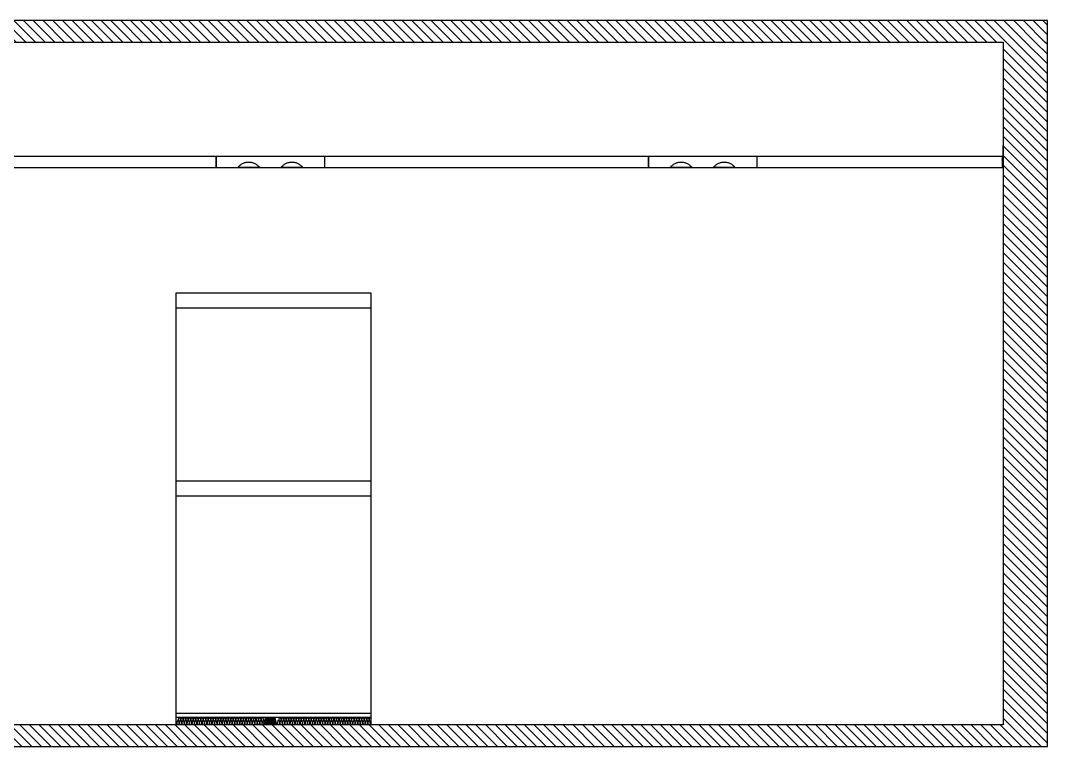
# Model space of a CAD drawing. Header units: millimetres. Extents: x 10 to 76.1, y 10 to 63.5.
# Drawn here: x 14.93 to 19.68, y 23.766 to 27.126 of the extents above; entities that cross this region are included whole.
import ezdxf

# ---------------------------------------------------------------- set-up
doc = ezdxf.new("R2010")
doc.units = ezdxf.units.MM
doc.linetypes.add('LÍNEAS_OCULTAS', pattern=[9.525, 6.35, -3.175])
doc.layers.add('lana de vidrio', color=2, linetype='Continuous')
doc.layers.add('Puertas2d', color=3, linetype='Continuous')
pattern_1 = [(45, (-5, 13.76641), (-0.02245064, 0.02245064), [])]

# ---------------------------------------------------------------- blocks, each defined once
blk = doc.blocks.new('*X1')
at = {"color": 0}
for p, q in [((628.8661, 452.4359), (628.8968, 452.4666)), ((628.8665, 452.4328), (628.9003, 452.4666)), ((628.8674, 452.4408), (628.8932, 452.4666)), ((628.8688, 452.4457), (628.8897, 452.4666)), ((628.87, 452.4328), (628.9038, 452.4666)), ((628.8702, 452.4506), (628.8862, 452.4666)), ((628.8715, 452.4555), (628.8826, 452.4666)), ((628.8729, 452.4604), (628.8791, 452.4666)), ((628.8736, 452.4328), (628.9074, 452.4666)), ((628.8743, 452.4653), (628.8756, 452.4666)), ((628.8771, 452.4328), (628.9109, 452.4666)), ((628.8806, 452.4328), (628.9145, 452.4666)), ((628.8842, 452.4328), (628.9175, 452.4661)), ((628.8877, 452.4328), (628.9183, 452.4633)), ((628.8912, 452.4328), (628.9191, 452.4606)), ((628.8948, 452.4328), (628.9198, 452.4578)), ((628.8983, 452.4328), (628.9206, 452.4551)), ((628.9019, 452.4328), (628.9214, 452.4523)), ((628.9054, 452.4328), (628.9222, 452.4495)), ((628.9089, 452.4328), (628.9229, 452.4468)), ((628.9125, 452.4328), (628.9237, 452.444)), ((628.916, 452.4328), (628.9245, 452.4412)), ((628.9195, 452.4328), (628.9253, 452.4385)), ((628.9231, 452.4328), (628.926, 452.4357)), ((628.9266, 452.4328), (628.9268, 452.4329))]:
    blk.add_line(p, q, dxfattribs=at)

msp = doc.modelspace()

# ---------------------------------------------------------------- hatches: boundary and pattern name
at = {"linetype": 'Continuous', "extrusion": (0, 0, -1)}
h = msp.add_hatch(dxfattribs=at)
h.set_pattern_fill('ANSI31', color=8, scale=0.01, style=0)
h.set_pattern_definition(pattern_1)
h.paths.add_polyline_path([(-10, 27.0264), (-10, 27.1264), (-19.68, 27.1264), (-19.68, 27.0264)])
h = msp.add_hatch(dxfattribs=at)
h.set_pattern_fill('ANSI31', color=8, scale=0.01, style=0)
h.set_pattern_definition(pattern_1)
h.paths.add_polyline_path([(-10, 23.8664), (-10, 27.0264), (-10.205, 27.0264), (-10.205, 23.8664)])
h.paths.add_polyline_path([(-19.68, 27.0264), (-19.68, 23.8664), (-19.475, 23.8664), (-19.475, 27.0264)])
h = msp.add_hatch()
h.set_pattern_fill('ANSI31', color=256, scale=0.001, angle=90)
h.set_pattern_definition([(135, (8.9707404, 2.580001), (-0.00224506403, -0.00224506403), [])])
h.paths.add_polyline_path([(19.47, 26.4464), (19.475, 26.4464), (19.475, 26.4964), (19.47, 26.4964)])
h = msp.add_hatch(dxfattribs=at)
h.set_pattern_fill('ANSI31', color=8, scale=0.01, style=0)
h.set_pattern_definition(pattern_1)
h.paths.add_polyline_path([(-10, 23.7664), (-10, 23.8664), (-19.68, 23.8664), (-19.68, 23.7664)])

# ---------------------------------------------------------------- linework, layer by layer
at = {"linetype": 'Continuous', "extrusion": (0, 1, 0)}
for p, q in [((19.68, 27.1264), (10, 27.1264)), ((19.68, 27.0264), (19.68, 27.1264)), ((10.205, 27.0264), (19.475, 27.0264)), ((19.475, 27.0264), (19.475, 23.8664)), ((19.68, 23.8664), (19.68, 27.0264)), ((19.475, 26.4464), (19.475, 26.5464)), ((19.475, 26.4964), (12.94, 26.4964)), ((12.94, 26.4464), (19.475, 26.4464)), ((15.835, 26.4464), (15.935, 26.4464)), ((16.035, 26.4464), (15.935, 26.4464)), ((16.035, 26.4464), (16.135, 26.4464)), ((16.235, 26.4464), (16.135, 26.4464)), ((16.235, 26.4464), (16.335, 26.4464)), ((17.835, 26.4464), (17.935, 26.4464)), ((18.035, 26.4464), (17.935, 26.4464)), ((18.035, 26.4464), (18.135, 26.4464)), ((18.235, 26.4464), (18.135, 26.4464)), ((18.235, 26.4464), (18.335, 26.4464)), ((15.65, 25.7964), (16.55, 25.7964)), ((15.65, 24.9964), (16.55, 24.9964)), ((15.65, 24.9264), (16.55, 24.9264)), ((16.55, 23.9193), (15.65, 23.9193)), ((15.65, 23.9013), (16.55, 23.9013)), ((19.475, 23.8664), (10.205, 23.8664)), ((19.68, 23.7664), (19.68, 23.8664)), ((10, 23.7664), (19.68, 23.7664))]:
    msp.add_line(p, q, dxfattribs=at)
at = {"linetype": 'Continuous', "extrusion": (2.033e-32, -3.49818e-31, -1)}
msp.add_line((19.68, 27.0264), (19.68, 27.1264), dxfattribs=at)
at = {"color": 3, "linetype": 'LÍNEAS_OCULTAS', "extrusion": (0, 1, 0)}
for p, q in [((15.835, 26.4464), (15.835, 26.4964)), ((16.335, 26.4964), (16.335, 26.4464)), ((17.835, 26.4464), (17.835, 26.4964)), ((18.335, 26.4964), (18.335, 26.4464))]:
    msp.add_line(p, q, dxfattribs=at)
at = {"color": 3, "linetype": 'LÍNEAS_OCULTAS', "extrusion": (-3.26019e-30, -2.30864e-30, -1)}
for p, q in [((15.835, 26.4964), (15.835, 26.4464)), ((17.835, 26.4964), (17.835, 26.4464))]:
    msp.add_line(p, q, dxfattribs=at)
for p, q in [((19.475, 26.4464), (19.475, 26.4964)), ((15.65, 23.9212), (16.55, 23.9212))]:
    msp.add_line(p, q)
at = {"linetype": 'Continuous', "extrusion": (-1.8767e-31, -3.99792e-32, -1)}
msp.add_line((19.68, 23.7664), (19.68, 23.8664), dxfattribs=at)
msp.add_lwpolyline([(19.47, 26.4464), (19.475, 26.4464), (19.475, 26.4964), (19.47, 26.4964)], close=True)
at = {"color": 3, "linetype": 'LÍNEAS_OCULTAS', "extrusion": (0, 0, -1)}
for centre in [(-15.985, 26.4089), (-16.185, 26.4089), (-17.985, 26.4089), (-18.185, 26.4089)]:
    msp.add_arc(centre, 0.0625, 36.8692, 143.1308, dxfattribs=at)
at = {"layer": 'lana de vidrio'}
for p, q in [((16.0542, 23.8663), (16.0639, 23.9013)), ((16.0639, 23.9013), (16.106, 23.9013)), ((16.1158, 23.8663), (16.106, 23.9013))]:
    msp.add_line(p, q, dxfattribs=at)
at = {"layer": 'lana de vidrio', "color": 2}
for p, q in [((15.6531, 23.8763), (15.6582, 23.8896)), ((15.6589, 23.8896), (15.664, 23.8763)), ((15.6647, 23.8763), (15.6698, 23.8896)), ((15.6705, 23.8896), (15.6756, 23.8763)), ((15.6763, 23.8763), (15.6814, 23.8896)), ((15.6821, 23.8896), (15.6872, 23.8763)), ((15.688, 23.8763), (15.693, 23.8896)), ((15.6938, 23.8896), (15.6988, 23.8763)), ((15.6996, 23.8763), (15.7046, 23.8896)), ((15.7054, 23.8896), (15.7104, 23.8763)), ((15.7112, 23.8763), (15.7162, 23.8896)), ((15.717, 23.8896), (15.722, 23.8763)), ((15.7228, 23.8763), (15.7278, 23.8896)), ((15.7286, 23.8896), (15.7337, 23.8763)), ((15.7344, 23.8763), (15.7395, 23.8896)), ((15.7402, 23.8896), (15.7453, 23.8763)), ((15.746, 23.8763), (15.7511, 23.8896)), ((15.7518, 23.8896), (15.7569, 23.8763)), ((15.7576, 23.8763), (15.7627, 23.8896)), ((15.7634, 23.8896), (15.7685, 23.8763)), ((15.7693, 23.8763), (15.7743, 23.8896)), ((15.7751, 23.8896), (15.7801, 23.8763)), ((15.7809, 23.8763), (15.7859, 23.8896)), ((15.7867, 23.8896), (15.7917, 23.8763)), ((15.7925, 23.8763), (15.7975, 23.8896)), ((15.7983, 23.8896), (15.8033, 23.8763)), ((15.8041, 23.8763), (15.8091, 23.8896)), ((15.8099, 23.8896), (15.815, 23.8763)), ((15.8157, 23.8763), (15.8208, 23.8896)), ((15.8215, 23.8896), (15.8266, 23.8763)), ((15.8273, 23.8763), (15.8324, 23.8896)), ((15.8331, 23.8896), (15.8382, 23.8763)), ((15.8389, 23.8763), (15.844, 23.8896)), ((15.8447, 23.8896), (15.8498, 23.8763)), ((15.8505, 23.8763), (15.8556, 23.8896)), ((15.8564, 23.8896), (15.8614, 23.8763)), ((15.8564, 23.8896), (15.8614, 23.8763)), ((15.8622, 23.8763), (15.8672, 23.8896)), ((15.868, 23.8896), (15.873, 23.8763)), ((15.8738, 23.8763), (15.8788, 23.8896)), ((15.8796, 23.8896), (15.8846, 23.8763)), ((15.8854, 23.8763), (15.8904, 23.8896)), ((15.8912, 23.8896), (15.8962, 23.8763)), ((15.897, 23.8763), (15.9021, 23.8896)), ((15.9028, 23.8896), (15.9079, 23.8763)), ((15.9086, 23.8763), (15.9137, 23.8896)), ((15.9144, 23.8896), (15.9195, 23.8763)), ((15.9202, 23.8763), (15.9253, 23.8896)), ((15.926, 23.8896), (15.9311, 23.8763)), ((15.9318, 23.8763), (15.9369, 23.8896)), ((15.9377, 23.8896), (15.9427, 23.8763)), ((15.9435, 23.8763), (15.9485, 23.8896)), ((15.9435, 23.8763), (15.9485, 23.8896)), ((15.9493, 23.8896), (15.9543, 23.8763)), ((15.9551, 23.8763), (15.9601, 23.8896)), ((15.9609, 23.8896), (15.9659, 23.8763)), ((15.9671, 23.8763), (15.9721, 23.8896)), ((15.9729, 23.8896), (15.9779, 23.8763)), ((15.9787, 23.8763), (15.9837, 23.8896)), ((15.9845, 23.8896), (15.9895, 23.8763)), ((15.9903, 23.8763), (15.9953, 23.8896)), ((15.9961, 23.8896), (16.0012, 23.8763)), ((16.0019, 23.8763), (16.007, 23.8896)), ((16.0077, 23.8896), (16.0128, 23.8763)), ((16.0135, 23.8763), (16.0186, 23.8896)), ((16.0193, 23.8896), (16.0244, 23.8763)), ((16.0251, 23.8763), (16.0302, 23.8896)), ((16.0309, 23.8896), (16.036, 23.8763)), ((16.0367, 23.8763), (16.0418, 23.8896)), ((16.0426, 23.8896), (16.0476, 23.8763)), ((16.0484, 23.8763), (16.0534, 23.8896)), ((16.118, 23.8763), (16.1231, 23.8896)), ((16.1239, 23.8896), (16.1289, 23.8763)), ((16.1297, 23.8763), (16.1347, 23.8896)), ((16.1355, 23.8896), (16.1405, 23.8763)), ((16.1413, 23.8763), (16.1463, 23.8896)), ((16.1471, 23.8896), (16.1521, 23.8763)), ((16.1529, 23.8763), (16.1579, 23.8896)), ((16.1587, 23.8896), (16.1637, 23.8763)), ((16.1645, 23.8763), (16.1696, 23.8896)), ((16.1703, 23.8896), (16.1754, 23.8763)), ((16.1761, 23.8763), (16.1812, 23.8896)), ((16.1819, 23.8896), (16.187, 23.8763)), ((16.1877, 23.8763), (16.1928, 23.8896)), ((16.1935, 23.8896), (16.1986, 23.8763)), ((16.1993, 23.8763), (16.2044, 23.8896)), ((16.2052, 23.8896), (16.2102, 23.8763)), ((16.211, 23.8763), (16.216, 23.8896)), ((16.2168, 23.8896), (16.2218, 23.8763)), ((16.2226, 23.8763), (16.2276, 23.8896)), ((16.2284, 23.8896), (16.2334, 23.8763)), ((16.2342, 23.8763), (16.2392, 23.8896)), ((16.24, 23.8896), (16.245, 23.8763)), ((16.2458, 23.8763), (16.2509, 23.8896)), ((16.2516, 23.8896), (16.2567, 23.8763)), ((16.2574, 23.8763), (16.2625, 23.8896)), ((16.2632, 23.8896), (16.2683, 23.8763)), ((16.269, 23.8763), (16.2741, 23.8896)), ((16.2748, 23.8896), (16.2799, 23.8763)), ((16.2806, 23.8763), (16.2857, 23.8896)), ((16.2864, 23.8896), (16.2915, 23.8763)), ((16.2923, 23.8763), (16.2973, 23.8896)), ((16.2981, 23.8896), (16.3031, 23.8763)), ((16.3039, 23.8763), (16.3089, 23.8896)), ((16.3097, 23.8896), (16.3147, 23.8763)), ((16.3155, 23.8763), (16.3205, 23.8896)), ((16.3155, 23.8763), (16.3205, 23.8896)), ((16.3213, 23.8896), (16.3263, 23.8763)), ((16.3271, 23.8763), (16.3321, 23.8896)), ((16.3329, 23.8896), (16.338, 23.8763)), ((16.3335, 23.8896), (16.3385, 23.8763)), ((16.3393, 23.8763), (16.3443, 23.8896)), ((16.3451, 23.8896), (16.3501, 23.8763)), ((16.3509, 23.8763), (16.3559, 23.8896)), ((16.3567, 23.8896), (16.3618, 23.8763)), ((16.3625, 23.8763), (16.3676, 23.8896)), ((16.3683, 23.8896), (16.3734, 23.8763)), ((16.3741, 23.8763), (16.3792, 23.8896)), ((16.3799, 23.8896), (16.385, 23.8763)), ((16.3857, 23.8763), (16.3908, 23.8896)), ((16.3915, 23.8896), (16.3966, 23.8763)), ((16.3974, 23.8763), (16.4024, 23.8896)), ((16.4032, 23.8896), (16.4082, 23.8763)), ((16.409, 23.8763), (16.414, 23.8896)), ((16.4148, 23.8896), (16.4198, 23.8763)), ((16.4206, 23.8763), (16.4256, 23.8896)), ((16.4264, 23.8896), (16.4314, 23.8763)), ((16.4322, 23.8763), (16.4372, 23.8896)), ((16.438, 23.8896), (16.443, 23.8763)), ((16.4438, 23.8763), (16.4489, 23.8896)), ((16.4496, 23.8896), (16.4547, 23.8763)), ((16.4554, 23.8763), (16.4605, 23.8896)), ((16.4612, 23.8896), (16.4663, 23.8763)), ((16.467, 23.8763), (16.4721, 23.8896)), ((16.4728, 23.8896), (16.4779, 23.8763)), ((16.4786, 23.8763), (16.4837, 23.8896)), ((16.4845, 23.8896), (16.4895, 23.8763)), ((16.4903, 23.8763), (16.4953, 23.8896)), ((16.4961, 23.8896), (16.5011, 23.8763)), ((16.5019, 23.8763), (16.5069, 23.8896)), ((16.5077, 23.8896), (16.5127, 23.8763)), ((16.5135, 23.8763), (16.5185, 23.8896)), ((16.5193, 23.8896), (16.5243, 23.8763)), ((16.5251, 23.8763), (16.5302, 23.8896)), ((16.5309, 23.8896), (16.536, 23.8763)), ((16.5367, 23.8763), (16.5418, 23.8896)), ((16.5425, 23.8896), (16.5476, 23.8763))]:
    msp.add_line(p, q, dxfattribs=at)
for centre, start, end in [((15.6643, 23.8917), 339.2034, 200.7966), ((15.676, 23.8917), 339.2034, 200.7966), ((15.6876, 23.8917), 339.2034, 200.7966), ((15.6992, 23.8917), 339.2034, 200.7966), ((15.7108, 23.8917), 339.2034, 200.7966), ((15.7224, 23.8917), 339.2034, 200.7966), ((15.734, 23.8917), 339.2034, 200.7966), ((15.7456, 23.8917), 339.2034, 200.7966), ((15.7573, 23.8917), 339.2034, 200.7966), ((15.7689, 23.8917), 339.2034, 200.7966), ((15.7805, 23.8917), 339.2034, 200.7966), ((15.7921, 23.8917), 339.2034, 200.7966), ((15.8037, 23.8917), 339.2034, 200.7966), ((15.8153, 23.8917), 339.2034, 200.7966), ((15.8269, 23.8917), 339.2034, 200.7966), ((15.8386, 23.8917), 339.2034, 200.7966), ((15.8502, 23.8917), 339.2034, 200.7966), ((15.8618, 23.8917), 339.2034, 200.7966), ((15.8734, 23.8917), 339.2034, 200.7966), ((15.885, 23.8917), 339.2034, 200.7966), ((15.8966, 23.8917), 339.2034, 200.7966), ((15.9082, 23.8917), 339.2034, 200.7966), ((15.9199, 23.8917), 339.2034, 200.7966), ((15.9315, 23.8917), 339.2034, 200.7966), ((15.9431, 23.8917), 339.2034, 200.7966), ((15.9547, 23.8917), 339.2034, 200.7966), ((15.9667, 23.8917), 339.2034, 200.7966), ((15.9783, 23.8917), 339.2034, 200.7966), ((15.9899, 23.8917), 339.2034, 200.7966), ((16.0015, 23.8917), 339.2034, 200.7966), ((16.0131, 23.8917), 339.2034, 200.7966), ((16.0248, 23.8917), 339.2034, 200.7966), ((16.0364, 23.8917), 339.2034, 200.7966), ((16.048, 23.8917), 339.2034, 200.7966), ((16.1293, 23.8917), 339.2034, 200.7966), ((16.1409, 23.8917), 339.2034, 200.7966), ((16.1525, 23.8917), 339.2034, 200.7966), ((16.1641, 23.8917), 339.2034, 200.7966), ((16.1757, 23.8917), 339.2034, 200.7966), ((16.1874, 23.8917), 339.2034, 200.7966), ((16.199, 23.8917), 339.2034, 200.7966), ((16.2106, 23.8917), 339.2034, 200.7966), ((16.2222, 23.8917), 339.2034, 200.7966), ((16.2338, 23.8917), 339.2034, 200.7966), ((16.2454, 23.8917), 339.2034, 200.7966), ((16.257, 23.8917), 339.2034, 200.7966), ((16.2686, 23.8917), 339.2034, 200.7966), ((16.2803, 23.8917), 339.2034, 200.7966), ((16.2919, 23.8917), 339.2034, 200.7966), ((16.3035, 23.8917), 339.2034, 200.7966), ((16.3151, 23.8917), 339.2034, 200.7966), ((16.3267, 23.8917), 339.2034, 200.7966), ((16.3389, 23.8917), 339.2034, 200.7966), ((16.3505, 23.8917), 339.2034, 200.7966), ((16.3621, 23.8917), 339.2034, 200.7966), ((16.3737, 23.8917), 339.2034, 200.7966), ((16.3854, 23.8917), 339.2034, 200.7966), ((16.397, 23.8917), 339.2034, 200.7966), ((16.4086, 23.8917), 339.2034, 200.7966), ((16.4202, 23.8917), 339.2034, 200.7966), ((16.4318, 23.8917), 339.2034, 200.7966), ((16.4434, 23.8917), 339.2034, 200.7966), ((16.455, 23.8917), 339.2034, 200.7966), ((16.4667, 23.8917), 339.2034, 200.7966), ((16.4783, 23.8917), 339.2034, 200.7966), ((16.4899, 23.8917), 339.2034, 200.7966), ((16.5015, 23.8917), 339.2034, 200.7966), ((16.5131, 23.8917), 339.2034, 200.7966), ((16.5247, 23.8917), 339.2034, 200.7966), ((16.5363, 23.8917), 339.2034, 200.7966), ((16.548, 23.8917), 69.3561, 200.7966), ((15.6585, 23.8742), 159.2034, 20.7966), ((15.6702, 23.8742), 159.2034, 20.7966), ((15.6818, 23.8742), 159.2034, 20.7966), ((15.6934, 23.8742), 159.2034, 20.7966), ((15.705, 23.8742), 159.2034, 20.7966), ((15.7166, 23.8742), 159.2034, 20.7966), ((15.7282, 23.8742), 159.2034, 20.7966), ((15.7398, 23.8742), 159.2034, 20.7966), ((15.7515, 23.8742), 159.2034, 20.7966), ((15.7631, 23.8742), 159.2034, 20.7966), ((15.7747, 23.8742), 159.2034, 20.7966), ((15.7863, 23.8742), 159.2034, 20.7966), ((15.7979, 23.8742), 159.2034, 20.7966), ((15.8095, 23.8742), 159.2034, 20.7966), ((15.8211, 23.8742), 159.2034, 20.7966), ((15.8328, 23.8742), 159.2034, 20.7966), ((15.8444, 23.8742), 159.2034, 20.7966), ((15.856, 23.8742), 159.2034, 20.7966), ((15.8676, 23.8742), 159.2034, 20.7966), ((15.8792, 23.8742), 159.2034, 20.7966), ((15.8908, 23.8742), 159.2034, 20.7966), ((15.9024, 23.8742), 159.2034, 20.7966), ((15.914, 23.8742), 159.2034, 20.7966), ((15.9257, 23.8742), 159.2034, 20.7966), ((15.9373, 23.8742), 159.2034, 20.7966), ((15.9489, 23.8742), 159.2034, 20.7966), ((15.9605, 23.8742), 159.2034, 20.7966), ((15.9725, 23.8742), 159.2034, 20.7966), ((15.9841, 23.8742), 159.2034, 20.7966), ((15.9957, 23.8742), 159.2034, 20.7966), ((16.0073, 23.8742), 159.2034, 20.7966), ((16.019, 23.8742), 159.2034, 20.7966), ((16.0306, 23.8742), 159.2034, 20.7966), ((16.0422, 23.8742), 159.2034, 20.7966), ((16.1235, 23.8742), 159.2034, 20.7966), ((16.1351, 23.8742), 159.2034, 20.7966), ((16.1467, 23.8742), 159.2034, 20.7966), ((16.1583, 23.8742), 159.2034, 20.7966), ((16.1699, 23.8742), 159.2034, 20.7966), ((16.1815, 23.8742), 159.2034, 20.7966), ((16.1932, 23.8742), 159.2034, 20.7966), ((16.2048, 23.8742), 159.2034, 20.7966), ((16.2164, 23.8742), 159.2034, 20.7966), ((16.228, 23.8742), 159.2034, 20.7966), ((16.2396, 23.8742), 159.2034, 20.7966), ((16.2512, 23.8742), 159.2034, 20.7966), ((16.2628, 23.8742), 159.2034, 20.7966), ((16.2745, 23.8742), 159.2034, 20.7966), ((16.2861, 23.8742), 159.2034, 20.7966), ((16.2977, 23.8742), 159.2034, 20.7966), ((16.3093, 23.8742), 159.2034, 20.7966), ((16.3209, 23.8742), 159.2034, 20.7966), ((16.3325, 23.8742), 159.2034, 20.7966), ((16.3447, 23.8742), 159.2034, 20.7966), ((16.3563, 23.8742), 159.2034, 20.7966), ((16.3679, 23.8742), 159.2034, 20.7966), ((16.3796, 23.8742), 159.2034, 20.7966), ((16.3912, 23.8742), 159.2034, 20.7966), ((16.4028, 23.8742), 159.2034, 20.7966), ((16.4144, 23.8742), 159.2034, 20.7966), ((16.426, 23.8742), 159.2034, 20.7966), ((16.4376, 23.8742), 159.2034, 20.7966), ((16.4492, 23.8742), 159.2034, 20.7966), ((16.4608, 23.8742), 159.2034, 20.7966), ((16.4725, 23.8742), 159.2034, 20.7966), ((16.4841, 23.8742), 159.2034, 20.7966), ((16.4957, 23.8742), 159.2034, 20.7966), ((16.5073, 23.8742), 159.2034, 20.7966), ((16.5189, 23.8742), 159.2034, 20.7966), ((16.5305, 23.8742), 159.2034, 20.7966), ((16.5421, 23.8742), 159.2034, 20.7966)]:
    msp.add_arc(centre, 0.00581, start, end, dxfattribs=at)
at = {"layer": 'Puertas2d', "linetype": 'Continuous', "extrusion": (0, 1, 0)}
for p, q in [((15.65, 23.8664), (15.65, 25.8664)), ((15.65, 25.8664), (16.55, 25.8664)), ((16.55, 25.8664), (16.55, 23.8664))]:
    msp.add_line(p, q, dxfattribs=at)

# ---------------------------------------------------------------- block references
at = {"layer": 'lana de vidrio'}
msp.add_blockref('*X1', (-612.811, -428.5665), dxfattribs=at)

doc.saveas('drawing.dxf')
